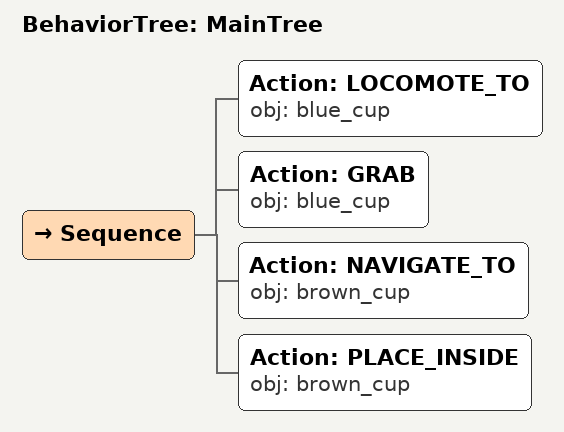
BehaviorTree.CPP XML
<root main_tree_to_execute="MainTree">
  <BehaviorTree ID="MainTree">
    <Sequence>
      <!-- Locomote to blue_cup -->
      <Action ID="LOCOMOTE_TO" obj="blue_cup" />
      <!-- Grab blue_cup -->
      <Action ID="GRAB" obj="blue_cup" />
      <!-- Navigate to brown_cup -->
      <Action ID="NAVIGATE_TO" obj="brown_cup" />
      <!-- Place inside brown_cup -->
      <Action ID="PLACE_INSIDE" obj="brown_cup" />
    </Sequence>
  </BehaviorTree>
</root>
